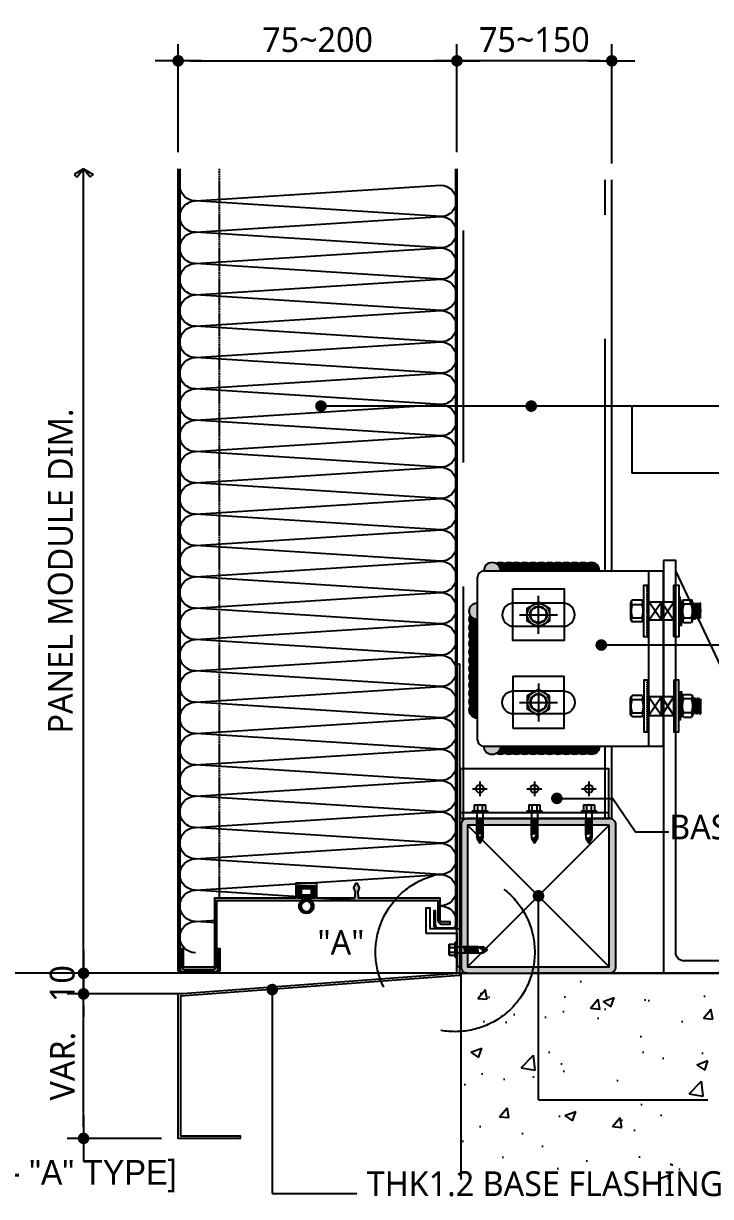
# Model space of a CAD drawing. Header units: millimetres. Extents: x -1365 to 31821, y 84 to 2865.
# Drawn here: x 5346 to 5678, y 845 to 1414 of the extents above; entities that cross this region are included whole.
import ezdxf

# ---------------------------------------------------------------- set-up
doc = ezdxf.new("R2010")
doc.units = ezdxf.units.MM
doc.header["$LTSCALE"] = 10
doc.linetypes.add('2017.06.22  K-TOP METAL PANEL SHAPE(수정)$0$HID', pattern=[0.345, 0.225, -0.12])
doc.linetypes.add('H1', pattern=[0.28125, 0.1875, -0.09375])
doc.layers.get('DEFPOINTS').update_dxf_attribs({"color": 137})
for name, color, linetype in [('1차화스너', 52, 'Continuous'), ('2차화스너', 133, 'Continuous'), ('DIM', 7, 'Continuous'), ('FLASHING', 5, 'Continuous'), ('steel', 3, 'Continuous'), ('SYM-LEAD', 6, 'Continuous'), ('TEXT', 3, 'Continuous'), ('볼트', 1, 'Continuous'), ('브라켓', 40, 'Continuous'), ('스피드블록메탈 100', 2, 'Continuous'), ('스피드블록메탈 135', 2, 'Continuous')]:
    doc.layers.add(name, color=color, linetype=linetype)
doc.styles.add('맑은고딕', font='malgun.ttf')
doc.styles.add('스타일1', font='malgun.ttf')
doc.dimstyles.new('GAUN-8', dxfattribs={"dimscale": 8, "dimtxt": 1.5, "dimasz": 0.7, "dimexe": 1, "dimexo": 1, "dimgap": 0.5, "dimtad": 1, "dimdec": 0, "dimzin": 1, "dimdsep": 46, "dimlunit": 6, "dimtxsty": '맑은고딕', "dimblk": 'CJDOT', "dimcen": 0.09, "dimdle": 1, "dimclrd": 256, "dimclre": 256, "dimclrt": 3, "dimadec": 0, "dimazin": 0, "dimtfac": 1, "dimtdec": 0, "dimtix": 1, "dimtmove": 2, "dimatfit": 3, "dimfxl": 1, "dimtolj": 1, "dimtzin": 1, "dimarcsym": 0})

# ---------------------------------------------------------------- blocks, each defined once
blk = doc.blocks.new('A$C30AC2A5A')
h = blk.add_hatch(color=252)
h.dxf.hatch_style = 1
edge = h.paths.add_edge_path()
edge.add_line((-133.7, 44.83), (-134.2, 44.83))
edge.add_line((-134.2, 44.83), (-134.2, -206.52))
edge.add_arc((-132.2, -206.52), 2, 180, 270)
edge.add_line((-132.2, -208.52), (-125.2, -208.52))
edge.add_arc((-125.2, -206.52), 2, 270, 360)
edge.add_line((-123.2, -206.52), (-123.2, -199.52))
edge.add_line((-123.2, -199.52), (-123.7, -199.52))
edge.add_line((-123.7, -199.52), (-123.7, -206.52))
edge.add_arc((-125.2, -206.52), 1.5, -90, 0, ccw=False)
edge.add_line((-125.2, -208.02), (-132.2, -208.02))
edge.add_arc((-132.2, -206.52), 1.5, 180, 270, ccw=False)
edge.add_line((-133.7, -206.52), (-133.7, 44.83))
h = blk.add_hatch(color=254)
h.dxf.hatch_style = 1
edge = h.paths.add_edge_path()
edge.add_line((0.8, 44.83), (0, 44.83))
edge.add_line((0, 44.83), (0, -227.71))
edge.add_arc((-1.5, -227.71), 1.5, -90, 0, ccw=False)
edge.add_line((-1.5, -229.21), (-17.1, -229.21))
edge.add_arc((-17.1, -227.71), 1.5, 180, 270, ccw=False)
edge.add_line((-18.6, -227.71), (-18.6, -218.01))
edge.add_line((-18.6, -218.01), (-19.4, -218.01))
edge.add_line((-19.4, -218.01), (-19.4, -228.01))
edge.add_arc((-17.4, -228.01), 2, 180, 270)
edge.add_line((-17.4, -230.01), (-1.2, -230.01))
edge.add_arc((-1.2, -228.01), 2, 270, 360)
edge.add_line((0.8, -228.01), (0.8, 44.83))
h = blk.add_hatch(color=254)
h.dxf.hatch_style = 1
edge = h.paths.add_edge_path()
edge.add_line((-86.35, -190.56), (-87.1, -188.56))
edge.add_line((-87.1, -188.56), (-86.1, -186.56))
edge.add_line((-86.1, -186.56), (-85.1, -186.56))
edge.add_line((-85.1, -186.56), (-84.1, -188.56))
edge.add_line((-84.1, -188.56), (-84.85, -190.56))
edge.add_line((-84.85, -190.56), (-84.59, -193.56))
edge.add_line((-84.59, -193.56), (-66.44, -193.56))
edge.add_line((-66.44, -193.56), (-66.44, -186.41))
edge.add_line((-66.44, -186.41), (-56.14, -186.41))
edge.add_line((-56.14, -186.41), (-56.14, -193.56))
edge.add_line((-56.14, -193.56), (-16.75, -193.56))
edge.add_line((-16.75, -193.56), (-16.75, -227.06))
edge.add_line((-16.75, -227.06), (-1.75, -227.06))
edge.add_line((-1.75, -227.06), (-1.75, -218.21))
edge.add_line((-1.75, -218.21), (-0.6, -218.21))
edge.add_line((-0.6, -218.21), (-0.6, -226.21))
edge.add_arc((-2.6, -226.21), 2, -90, 0, ccw=False)
edge.add_line((-2.6, -228.21), (-15.9, -228.21))
edge.add_arc((-15.9, -226.21), 2, 180, 270, ccw=False)
edge.add_line((-17.9, -226.21), (-17.9, -194.71))
edge.add_line((-17.9, -194.71), (-59.29, -194.71))
edge.add_line((-59.29, -194.71), (-59.29, -193.56))
edge.add_line((-59.29, -193.56), (-57.29, -193.56))
edge.add_line((-57.29, -193.56), (-57.29, -187.56))
edge.add_line((-57.29, -187.56), (-65.29, -187.56))
edge.add_line((-65.29, -187.56), (-65.29, -193.56))
edge.add_line((-65.29, -193.56), (-63.29, -193.56))
edge.add_line((-63.29, -193.56), (-63.29, -194.71))
edge.add_line((-63.29, -194.71), (-125, -194.71))
edge.add_line((-125, -194.71), (-125, -204.21))
edge.add_arc((-127, -204.21), 2, -90, 0, ccw=False)
edge.add_line((-127, -206.21), (-130.91, -206.21))
edge.add_line((-130.91, -206.21), (-130.91, -205.06))
edge.add_line((-130.91, -205.06), (-126.15, -205.06))
edge.add_line((-126.15, -205.06), (-126.15, -193.56))
edge.add_line((-126.15, -193.56), (-86.59, -193.56))
edge.add_line((-86.59, -193.56), (-86.35, -190.56))
at = {"layer": '스피드블록메탈 135'}
h = blk.add_hatch(dxfattribs=at)
h.set_pattern_fill('ANSI31', color=253, scale=0.1)
h.set_pattern_definition([(45, (-1283687.27715, 361817.4267), (-0.22450640303, 0.22450640303), [])])
h.paths.add_polyline_path([(-57.79, -188.06), (-57.79, -193.06), (-60.29, -193.06), (-60.29, -194.21, -0.079792), (-59.29, -194.69), (-59.29, -194.71), (-59.26, -194.71, -3.125577), (-63.33, -194.71), (-63.29, -194.71), (-63.29, -194.69, -0.079792), (-62.29, -194.21), (-62.29, -193.06), (-64.79, -193.06), (-64.79, -188.06)])
h.paths.add_polyline_path([(-61.29, -200.06, 1), (-61.29, -195.06, 1)], flags=16)
h.paths.add_polyline_path([(-58.79, -192.06), (-58.79, -189.06), (-63.79, -189.06), (-63.79, -192.06)], flags=16)
at = {"color": 251, "ltscale": 0.01}
for points in [[(-7.59, 129.04, 1), (-7.59, 144.22), (-126.33, 151.81, 1), (-126.33, 136.63), (-7.59, 144.22)], [(-7.59, 129.04, 1), (-7.59, 144.22), (-126.33, 151.81, 1), (-126.33, 136.63), (-7.59, 144.22)], [(-7.59, 129.04, 1), (-7.59, 144.22), (-126.33, 151.81, 1), (-126.33, 136.63), (-7.59, 144.22)], [(-7.59, 144.22, 0.386991), (-0.03, 151.1, 0.386991)], [(-7.59, 113.86, 1), (-7.59, 129.04), (-126.33, 136.63, 1), (-126.33, 121.45), (-7.59, 129.04)], [(-7.59, 98.67, 1), (-7.59, 113.86), (-126.33, 121.45, 1), (-126.33, 106.27), (-7.59, 113.86)], [(-7.59, 83.49, 1), (-7.59, 98.67), (-126.33, 106.27, 1), (-126.33, 91.08), (-7.59, 98.67)], [(-7.59, 83.49, 1), (-7.59, 98.67), (-126.33, 106.27, 1), (-126.33, 91.08), (-7.59, 98.67)], [(-7.59, 83.49, 1), (-7.59, 98.67), (-126.33, 106.27, 1), (-126.33, 91.08), (-7.59, 98.67)], [(-7.59, 68.31, 1), (-7.59, 83.49), (-126.33, 91.08, 1), (-126.33, 75.9), (-7.59, 83.49)], [(-7.59, 53.13, 1), (-7.59, 68.31), (-126.33, 75.9, 1), (-126.33, 60.72), (-7.59, 68.31)], [(-7.59, 53.13, 1), (-7.59, 68.31), (-126.33, 75.9, 1), (-126.33, 60.72), (-7.59, 68.31)], [(-7.59, 37.95, 1), (-7.59, 53.13), (-126.33, 60.72, 1), (-126.33, 45.54), (-7.59, 53.13)], [(-7.59, 37.95, 1), (-7.59, 53.13), (-126.33, 60.72, 1), (-126.33, 45.54), (-7.59, 53.13)], [(-7.59, 22.77, 1), (-7.59, 37.95), (-126.33, 45.54, 1), (-126.33, 30.36), (-7.59, 37.95)], [(-7.59, 22.77, 1), (-7.59, 37.95), (-126.33, 45.54, 1), (-126.33, 30.36), (-7.59, 37.95)], [(-7.59, 22.77, 1), (-7.59, 37.95), (-126.33, 45.54, 1), (-126.33, 30.36), (-7.59, 37.95)], [(-7.59, 37.95, 0.386991), (-0.03, 44.83, 0.386991)], [(-7.59, 7.59, 1), (-7.59, 22.77), (-126.33, 30.36, 1), (-126.33, 15.18), (-7.59, 22.77)], [(-7.59, -7.59, 1), (-7.59, 7.59), (-126.33, 15.18, 1), (-126.33, 0), (-7.59, 7.59)], [(-7.59, -22.77, 1), (-7.59, -7.59), (-126.33, 0, 1), (-126.33, -15.18), (-7.59, -7.59)], [(-7.59, -22.77, 1), (-7.59, -7.59), (-126.33, 0, 1), (-126.33, -15.18), (-7.59, -7.59)], [(-7.59, -22.77, 1), (-7.59, -7.59), (-126.33, 0, 1), (-126.33, -15.18), (-7.59, -7.59)], [(-7.59, -37.95, 1), (-7.59, -22.77), (-126.33, -15.18, 1), (-126.33, -30.36), (-7.59, -22.77)], [(-7.59, -53.13, 1), (-7.59, -37.95), (-126.33, -30.36, 1), (-126.33, -45.54), (-7.59, -37.95)], [(-7.59, -53.13, 1), (-7.59, -37.95), (-126.33, -30.36, 1), (-126.33, -45.54), (-7.59, -37.95)], [(-7.59, -68.31, 1), (-7.59, -53.13), (-126.33, -45.54, 1), (-126.33, -60.72), (-7.59, -53.13)], [(-7.59, -68.31, 1), (-7.59, -53.13), (-126.33, -45.54, 1), (-126.33, -60.72), (-7.59, -53.13)], [(-7.59, -83.49, 1), (-7.59, -68.31), (-126.33, -60.72, 1), (-126.33, -75.9), (-7.59, -68.31)], [(-7.59, -98.67, 1), (-7.59, -83.49), (-126.33, -75.9, 1), (-126.33, -91.08), (-7.59, -83.49)], [(-7.59, -113.86, 1), (-7.59, -98.67), (-126.33, -91.08, 1), (-126.33, -106.27), (-7.59, -98.67)], [(-7.59, -113.86, 1), (-7.59, -98.67), (-126.33, -91.08, 1), (-126.33, -106.27), (-7.59, -98.67)], [(-7.59, -129.04, 1), (-7.59, -113.86), (-126.33, -106.27, 1), (-126.33, -121.45), (-7.59, -113.86)], [(-7.59, -144.22, 1), (-7.59, -129.04), (-126.33, -121.45, 1), (-126.33, -136.63), (-7.59, -129.04)], [(-7.59, -144.22, 1), (-7.59, -129.04), (-126.33, -121.45, 1), (-126.33, -136.63), (-7.59, -129.04)], [(-7.59, -159.4, 1), (-7.59, -144.22), (-126.33, -136.63, 1), (-126.33, -151.81), (-7.59, -144.22)], [(-7.59, -159.4, 1), (-7.59, -144.22), (-126.33, -136.63, 1), (-126.33, -151.81), (-7.59, -144.22)], [(-7.59, -174.58, 1), (-7.59, -159.4), (-126.33, -151.81, 1), (-126.33, -166.99), (-7.59, -159.4)], [(-7.59, -189.76, 1), (-7.59, -174.58), (-126.33, -166.99, 1), (-126.33, -182.17), (-7.59, -174.58)], [(-7.59, -204.94, 1), (-7.59, -189.76), (-126.33, -182.17, 1), (-126.33, -197.35), (-125, -197.26)], [(-125, -197.43), (-126.33, -197.35, 0.554919), (-133.14, -208.28)], [(-125, -197.43), (-126.33, -197.35, 0.554919), (-133.14, -208.28)], [(-125, -197.43), (-126.33, -197.35, 0.554919), (-133.14, -208.28)], [(-7.59, -220.12, 1), (-7.59, -204.94), (-17.9, -204.28)], [(-7.59, -220.12, 1), (-7.59, -204.94), (-17.9, -204.28)], [(-7.59, -220.12, 1), (-7.59, -204.94), (-17.9, -204.28)]]:
    blk.add_lwpolyline(points, format="xyb", dxfattribs=at)
for points in [[(-85.07, -194.71), (-7.59, -189.76)], [(-17.9, -205.6), (-7.59, -204.94)], [(-17.9, -205.6), (-7.59, -204.94)], [(-17.9, -205.6), (-7.59, -204.94)]]:
    blk.add_lwpolyline(points, dxfattribs=at)
at = {"layer": '스피드블록메탈 100', "color": 4}
for points in [[(-134.2, 159.83), (-134.2, -206.52, 0.414214), (-132.2, -208.52), (-125.2, -208.52, 0.414214), (-123.2, -206.52), (-123.2, -199.52), (-123.7, -199.52), (-123.7, -206.52, -0.414214), (-125.2, -208.02), (-132.2, -208.02, -0.414214), (-133.7, -206.52), (-133.7, 159.83)], [(0, 159.83), (0, -227.71, -0.414214), (-1.5, -229.21), (-17.1, -229.21, -0.414214), (-18.6, -227.71), (-18.6, -218.01), (-19.4, -218.01), (-19.4, -228.01, 0.414214), (-17.4, -230.01), (-1.2, -230.01, 0.414214), (0.8, -228.01), (0.8, 159.83)]]:
    blk.add_lwpolyline(points, format="xyb", dxfattribs=at)
at = {"layer": '스피드블록메탈 135', "color": 252, "linetype": 'H1', "ltscale": 0.2}
blk.add_line((-19.2, -193.21), (-19.2, 159.83), dxfattribs=at)
at = {"layer": '스피드블록메탈 135', "color": 5}
for p, q in [((-62.29, -193.06), (-62.29, -194.21)), ((-60.29, -193.06), (-60.29, -194.21))]:
    blk.add_line(p, q, dxfattribs=at)
at = {"layer": '스피드블록메탈 135', "color": 1}
blk.add_line((-1.7, -240.01), (13.07, -240.01), dxfattribs=at)
at = {"layer": '스피드블록메탈 135', "color": 181}
blk.add_lwpolyline([(-86.35, -190.56), (-87.1, -188.56), (-86.1, -186.56), (-85.1, -186.56), (-84.1, -188.56), (-84.85, -190.56), (-84.59, -193.56), (-66.44, -193.56), (-66.44, -186.41), (-56.14, -186.41), (-56.14, -193.56), (-16.75, -193.56), (-16.75, -227.06), (-1.75, -227.06), (-1.75, -218.21), (-0.6, -218.21), (-0.6, -226.21, -0.414214), (-2.6, -228.21), (-15.9, -228.21, -0.414214), (-17.9, -226.21), (-17.9, -194.71), (-59.29, -194.71), (-59.29, -193.56), (-57.29, -193.56), (-57.29, -187.56), (-65.29, -187.56), (-65.29, -193.56), (-63.29, -193.56), (-63.29, -194.71), (-125, -194.71), (-125, -204.21, -0.414214), (-127, -206.21), (-130.91, -206.21), (-130.91, -205.06), (-126.15, -205.06), (-126.15, -193.56), (-86.59, -193.56)], format="xyb", close=True, dxfattribs=at)
at = {"layer": '스피드블록메탈 135', "color": 5}
blk.add_lwpolyline([(-62.29, -193.06), (-64.79, -193.06), (-64.79, -188.06), (-57.79, -188.06), (-57.79, -193.06), (-60.29, -193.06)], dxfattribs=at)
blk.add_lwpolyline([(-63.79, -189.06), (-58.79, -189.06), (-58.79, -192.06), (-63.79, -192.06)], close=True, dxfattribs=at)
blk.add_circle((-61.29, -197.56), 2.5, dxfattribs=at)
blk.add_arc((-61.29, -197.56), 3.5, 106.6015, 73.3985, dxfattribs=at)
blk = doc.blocks.new('A$C05377F49')
h = blk.add_hatch(color=22)
h.dxf.hatch_style = 1
h.paths.add_polyline_path([(34.3, 34.3), (-34.3, 34.3), (-34.3, -34.3), (34.3, -34.3)], flags=16)
edge = h.paths.add_edge_path()
edge.add_line((34.3, 37.5), (-34.3, 37.5))
edge.add_arc((-34.3, 34.3), 3.2, 90, 180)
edge.add_line((-37.5, 34.3), (-37.5, -34.3))
edge.add_arc((-34.3, -34.3), 3.2, 180, 270)
edge.add_line((-34.3, -37.5), (34.3, -37.5))
edge.add_arc((34.3, -34.3), 3.2, 270, 360)
edge.add_line((37.5, -34.3), (37.5, 34.3))
edge.add_arc((34.3, 34.3), 3.2, 360, 450)
at = {"color": 1}
for p, q in [((34.3, 34.3), (-34.3, -34.3)), ((-34.3, 34.3), (34.3, -34.3))]:
    blk.add_line(p, q, dxfattribs=at)
at = {"color": 22}
blk.add_lwpolyline([(34.3, 37.5), (-34.3, 37.5, 0.414214), (-37.5, 34.3), (-37.5, -34.3, 0.414214), (-34.3, -37.5), (34.3, -37.5, 0.414214), (37.5, -34.3), (37.5, 34.3, 0.414214)], format="xyb", close=True, dxfattribs=at)
blk.add_lwpolyline([(34.3, 34.3), (-34.3, 34.3), (-34.3, -34.3), (34.3, -34.3)], close=True, dxfattribs=at)
blk = doc.blocks.new('CJDOT')
blk.add_line((-2, 0), (2, 0))
at = {"const_width": 0.5}
blk.add_lwpolyline([(-0.25, 0, 1), (0.25, 0, 1)], format="xyb", close=True, dxfattribs=at)
blk = doc.blocks.new('*D172')
at = {"layer": 'DEFPOINTS', "color": 0, "transparency": 16777216}
for p in [(5555.44, 1395.7), (5420.44, 1343.39), (5555.44, 1343.39)]:
    blk.add_point(p, dxfattribs=at)
at = {"layer": 'DIM', "lineweight": -2, "transparency": 16777216}
for p, q in [((5420.44, 1351.39), (5420.44, 1403.7)), ((5555.44, 1351.39), (5555.44, 1403.7)), ((5426.04, 1395.7), (5549.84, 1395.7))]:
    blk.add_line(p, q, dxfattribs=at)
at = {"layer": 'DIM', "lineweight": -2, "transparency": 16777216, "xscale": 5.6, "yscale": 5.6, "zscale": 5.6, "rotation": 180}
blk.add_blockref('CJDOT', (5420.44, 1395.7), dxfattribs=at)
at = {"layer": 'DIM', "lineweight": -2, "transparency": 16777216, "xscale": 5.6, "yscale": 5.6, "zscale": 5.6}
blk.add_blockref('CJDOT', (5555.44, 1395.7), dxfattribs=at)
at = {"layer": 'DIM', "color": 3, "transparency": 16777216, "insert": (5487.94, 1405.9), "char_height": 12, "attachment_point": 5, "style": '맑은고딕'}
blk.add_mtext('\\A1;75~200', dxfattribs=at)
blk = doc.blocks.new('*D173')
at = {"layer": 'DEFPOINTS', "color": 0, "transparency": 16777216}
for p in [(5555.44, 1395.7), (5555.44, 1343.39), (5630.44, 1338.01)]:
    blk.add_point(p, dxfattribs=at)
at = {"layer": 'DIM', "lineweight": -2, "transparency": 16777216}
for p, q in [((5555.44, 1351.39), (5555.44, 1403.7)), ((5630.44, 1346.01), (5630.44, 1403.7)), ((5624.84, 1395.7), (5561.04, 1395.7))]:
    blk.add_line(p, q, dxfattribs=at)
at = {"layer": 'DIM', "lineweight": -2, "transparency": 16777216, "xscale": 5.6, "yscale": 5.6, "zscale": 5.6, "rotation": 180}
blk.add_blockref('CJDOT', (5555.44, 1395.7), dxfattribs=at)
at = {"layer": 'DIM', "lineweight": -2, "transparency": 16777216, "xscale": 5.6, "yscale": 5.6, "zscale": 5.6}
blk.add_blockref('CJDOT', (5630.44, 1395.7), dxfattribs=at)
at = {"layer": 'DIM', "color": 3, "transparency": 16777216, "insert": (5592.94, 1405.93), "char_height": 12, "attachment_point": 5, "style": '맑은고딕'}
blk.add_mtext('\\A1;75~150', dxfattribs=at)
blk = doc.blocks.new('*D174')
at = {"layer": 'DEFPOINTS', "color": 0, "transparency": 16777216}
for p in [(5374.62, 943.55), (5420.44, 943.55), (5420.44, 873.55)]:
    blk.add_point(p, dxfattribs=at)
at = {"layer": 'DIM', "lineweight": -2, "transparency": 16777216}
for p, q in [((5412.44, 943.55), (5366.62, 943.55)), ((5374.62, 879.15), (5374.62, 937.95)), ((5412.44, 873.55), (5366.62, 873.55))]:
    blk.add_line(p, q, dxfattribs=at)
at = {"layer": 'DIM', "lineweight": -2, "transparency": 16777216, "xscale": 5.6, "yscale": 5.6, "zscale": 5.6}
for p, rotation in [((5374.62, 943.55), 90), ((5374.62, 873.55), 270)]:
    blk.add_blockref('CJDOT', p, dxfattribs=dict(at, rotation=rotation))
at = {"layer": 'DIM', "color": 3, "transparency": 16777216, "insert": (5364.52, 908.55), "char_height": 12, "attachment_point": 5, "rotation": 90, "style": '맑은고딕'}
blk.add_mtext('\\A1;VAR.', dxfattribs=at)
blk = doc.blocks.new('*D175')
at = {"layer": 'DEFPOINTS', "color": 0, "transparency": 16777216}
for p in [(5422.44, 953.55), (5374.62, 943.55), (5420.44, 943.55)]:
    blk.add_point(p, dxfattribs=at)
at = {"layer": 'DIM', "lineweight": -2, "transparency": 16777216}
for p, q in [((5374.62, 959.15), (5374.62, 964.75)), ((5414.44, 953.55), (5366.62, 953.55)), ((5374.62, 953.55), (5374.62, 943.55)), ((5412.44, 943.55), (5366.62, 943.55)), ((5374.62, 937.95), (5374.62, 932.35))]:
    blk.add_line(p, q, dxfattribs=at)
at = {"layer": 'DIM', "lineweight": -2, "transparency": 16777216, "xscale": 5.6, "yscale": 5.6, "zscale": 5.6}
for p, rotation in [((5374.62, 953.55), 270), ((5374.62, 943.55), 90)]:
    blk.add_blockref('CJDOT', p, dxfattribs=dict(at, rotation=rotation))
at = {"layer": 'DIM', "color": 3, "transparency": 16777216, "insert": (5364.38, 948.55), "char_height": 12, "attachment_point": 5, "rotation": 90, "style": '맑은고딕'}
blk.add_mtext('\\A1;10', dxfattribs=at)
blk = doc.blocks.new('_DOT')
at = {"color": 0, "linetype": 'ByBlock'}
blk.add_line((-0.5, 0), (-1, 0), dxfattribs=at)
at = {"color": 0, "linetype": 'ByBlock', "const_width": 0.5}
blk.add_lwpolyline([(-0.25, 0, 1), (0.25, 0, 1)], format="xyb", close=True, dxfattribs=at)
blk = doc.blocks.new('A$C4E25569A')
h = blk.add_hatch(color=32)
h.dxf.hatch_style = 1
h.paths.add_polyline_path([(-0.42, 29.67, 0.57735), (-3.91, 23.63, -0.267949), (-0.42, 25.64)])
h = blk.add_hatch(color=32)
h.dxf.hatch_style = 1
h.paths.add_polyline_path([(-0.42, 25.64, 0.57735), (-3.91, 19.6, -0.267949), (-0.42, 21.62)])
h = blk.add_hatch(color=32)
h.dxf.hatch_style = 1
h.paths.add_polyline_path([(-0.42, 21.62, 0.57735), (-3.91, 15.58, -0.267949), (-0.42, 17.59)])
h = blk.add_hatch(color=32)
h.dxf.hatch_style = 1
h.paths.add_polyline_path([(-0.42, 17.59, 0.57735), (-3.91, 11.55, -0.267949), (-0.42, 13.56)])
h = blk.add_hatch(color=32)
h.dxf.hatch_style = 1
h.paths.add_polyline_path([(-0.42, 13.56, 0.57735), (-3.91, 7.52, -0.267949), (-0.42, 9.54)])
h = blk.add_hatch(color=32)
h.dxf.hatch_style = 1
h.paths.add_polyline_path([(-0.42, 9.54, 0.57735), (-3.91, 3.5, -0.267949), (-0.42, 5.51)])
h = blk.add_hatch(color=32)
h.dxf.hatch_style = 1
h.paths.add_polyline_path([(-0.42, 5.51, 0.57735), (-3.91, -0.53, -0.267949), (-0.42, 1.48)])
h = blk.add_hatch(color=32)
h.dxf.hatch_style = 1
h.paths.add_polyline_path([(-0.42, 1.48, 0.57735), (-3.91, -4.56, -0.267949), (-0.42, -2.54)])
h = blk.add_hatch(color=32)
h.dxf.hatch_style = 1
h.paths.add_polyline_path([(-0.42, -2.54, 0.57735), (-3.91, -8.58, -0.267949), (-0.42, -6.57)])
h = blk.add_hatch(color=32)
h.dxf.hatch_style = 1
h.paths.add_polyline_path([(-0.42, -6.57, 0.57735), (-3.91, -12.61, -0.267949), (-0.42, -10.6)])
h = blk.add_hatch(color=32)
h.dxf.hatch_style = 1
h.paths.add_polyline_path([(-0.42, -10.55, 0.57735), (-3.91, -16.59, -0.267949), (-0.42, -14.58)])
h = blk.add_hatch(color=32)
h.dxf.hatch_style = 1
h.paths.add_polyline_path([(-0.42, -14.62, 0.57735), (-3.91, -20.66, -0.267949), (-0.42, -18.65)])
h = blk.add_hatch(color=32)
h.dxf.hatch_style = 1
h.paths.add_polyline_path([(-0.42, -18.28, 1), (-0.42, -26.33)])
at = {"color": 250}
for centre, end in [((-0.42, 25.64), 210), ((-0.42, 21.62), 210), ((-0.42, 17.59), 210), ((-0.42, 13.56), 210), ((-0.42, 9.54), 210), ((-0.42, 5.51), 210), ((-0.42, 1.48), 210), ((-0.42, -2.54), 210), ((-0.42, -6.57), 210), ((-0.42, -10.6), 210), ((-0.42, -14.25), 210), ((-0.42, -18.28), 210), ((-0.42, -22.3), 270)]:
    blk.add_arc(centre, 4.03, 90, end, dxfattribs=at)
blk = doc.blocks.new('POT')
at = {"layer": 'TEXT', "color": 1, "const_width": 0.75}
blk.add_lwpolyline([(-0.375, 0, 1), (0.375, 0, 1)], format="xyb", close=True, dxfattribs=at)
blk = doc.blocks.new('w5ru')
at = {"layer": '볼트'}
for p, q in [((46847.2, -99720.2), (46847.2, -99726.2)), ((46847.2, -99720.2), (46858.4, -99720.2)), ((46850.4, -99720.7), (46850.4, -99726.2)), ((46855.2, -99720.7), (46855.2, -99726.2)), ((46858.4, -99720.2), (46858.4, -99726.2)), ((46845.2, -99726.2), (46860.4, -99726.2)), ((46845.2, -99726.2), (46845.2, -99726.8)), ((46845.2, -99726.8), (46860.4, -99726.8)), ((46846.4, -99726.8), (46846.4, -99728)), ((46846.4, -99728), (46859.2, -99728)), ((46859.2, -99726.8), (46859.2, -99728)), ((46860.4, -99726.2), (46860.4, -99726.8)), ((46849.8, -99754), (46852.8, -99759)), ((46852.4, -99754.5), (46855.7, -99749.4)), ((46852.4, -99754.5), (46852.8, -99759)), ((46855.8, -99749), (46852.8, -99759)), ((46852.8, -99759), (46855.8, -99754.3))]:
    blk.add_line(p, q, dxfattribs=at)
at = {"layer": '볼트', "color": 253}
for p, q in [((46848.8, -99736.4), (46856.8, -99735.4)), ((46848.8, -99737.9), (46856.8, -99736.9)), ((46848.8, -99739.4), (46856.8, -99738.4)), ((46848.8, -99740.9), (46856.8, -99739.9)), ((46848.8, -99742.4), (46856.8, -99741.4)), ((46848.8, -99743.9), (46856.8, -99742.9)), ((46848.8, -99745.4), (46856.8, -99744.4)), ((46848.8, -99746.9), (46856.8, -99745.9)), ((46848.8, -99748.4), (46856.8, -99747.4)), ((46848.8, -99749.9), (46856.8, -99748.9))]:
    blk.add_line(p, q, dxfattribs=at)
at = {"layer": '볼트', "linetype": 'Continuous'}
for p, q in [((46849.8, -99728), (46849.8, -99754)), ((46855.8, -99728), (46855.8, -99754.3))]:
    blk.add_line(p, q, dxfattribs=at)
at = {"layer": '볼트'}
for centre, radius, start, end in [((46847.3, -99730.2), 9.93, 71.4896, 90.2697), ((46852.8, -99726.1), 5.86, 65.8363, 114.1637), ((46858.4, -99730.2), 9.93, 89.7303, 108.5104), ((46850.8, -99755.9), 2.12, 40.9509, 118.0919)]:
    blk.add_arc(centre, radius, start, end, dxfattribs=at)
blk = doc.blocks.new('serhuj')
at = {"layer": '볼트', "color": 1}
for p, q in [((48951.9, -99330.3, 0), (48951.9, -99345.3, 0)), ((49006.9, -99330.3, 0), (49006.9, -99345.3, 0)), ((49061.9, -99330.3, 0), (49061.9, -99345.3, 0)), ((48944.4, -99337.8, 0), (48959.4, -99337.8, 0)), ((48999.4, -99337.8, 0), (49014.4, -99337.8, 0)), ((49054.4, -99337.8, 0), (49069.4, -99337.8, 0))]:
    blk.add_line(p, q, dxfattribs=at)
at = {"layer": '볼트', "color": 9}
for centre in [(48951.9, -99337.8, 0), (49006.9, -99337.8, 0), (49061.9, -99337.8, 0)]:
    blk.add_circle(centre, 4, dxfattribs=at)
at = {"layer": '브라켓', "color": 150}
blk.add_line((48931.9, -99361.8, 0), (49081.9, -99361.8, 0), dxfattribs=at)
at = {"layer": '브라켓', "color": 150, "elevation": 0}
blk.add_lwpolyline([(48931.9, -99317.8), (48931.9, -99367.8), (49081.9, -99367.8), (49081.9, -99317.8)], close=True, dxfattribs=at)
at = {"layer": '볼트'}
for p in [(2099.1, 366.2, 0), (2154.1, 366.2, 0), (2209.1, 366.2, 0)]:
    blk.add_blockref('w5ru', p, dxfattribs=at)
blk = doc.blocks.new('A$C32FA0164')
at = {"layer": '1차화스너', "color": 253}
for p, q in [((-6, -9, 0), (0, 0)), ((-6, 0), (0, -9)), ((4.78, 0.92, 0), (8.53, 0.92, 0)), ((3.88, -8.01, 0), (3.88, -1.17, 0)), ((8.48, -1.17, 0), (4.83, -1.17, 0)), ((9.39, -8.01, 0), (9.39, -1.17, 0)), ((9.43, -0.6, 0), (10.17, -8.58, 0)), ((9.48, -0.6, 0), (10.22, -8.58, 0)), ((9.48, -0.6, 0), (10.22, -1.75, 0)), ((10.22, -1.75, 0), (10.81, -7.43, 0)), ((10.42, -1.75, 0), (10.22, -1.75, 0)), ((10.42, -1.75, 0), (11.03, -0.6, 0)), ((10.42, -1.75, 0), (10.99, -7.43, 0)), ((11.08, -0.6, 0), (11.03, -0.6, 0)), ((11.03, -0.6, 0), (11.77, -8.58, 0)), ((11.08, -0.6, 0), (11.82, -8.58, 0)), ((11.08, -0.6, 0), (11.82, -1.75, 0)), ((12.02, -1.75, 0), (11.82, -1.75, 0)), ((11.82, -1.75, 0), (12.41, -7.43, 0)), ((12.02, -1.75, 0), (12.63, -0.6, 0)), ((12.02, -1.75, 0), (12.59, -7.43, 0)), ((12.63, -0.6, 0), (12.76, -0.6, 0)), ((12.63, -0.6, 0), (13.03, -4.91, 0)), ((12.68, -0.6, 0), (13.03, -4.37, 0)), ((12.76, -0.6, 0), (13.03, -0.76, 0)), ((13, -4.59, 0), (13.03, -4.91, 0)), ((13.03, -8.08, 0), (13.03, -0.76, 0)), ((4.79, -10.11, 0), (8.48, -10.11, 0)), ((8.48, -8.01, 0), (4.83, -8.01, 0)), ((10.17, -8.58, 0), (9.39, -7.43, 0)), ((10.22, -8.58, 0), (10.17, -8.58, 0)), ((10.22, -8.58, 0), (10.81, -7.43, 0)), ((10.99, -7.43, 0), (10.81, -7.43, 0)), ((11.77, -8.58, 0), (10.99, -7.43, 0)), ((11.82, -8.58, 0), (11.77, -8.58, 0)), ((11.82, -8.58, 0), (12.41, -7.43, 0)), ((12.41, -7.43, 0), (12.59, -7.43, 0)), ((13.03, -8.08, 0), (12.59, -7.43, 0))]:
    blk.add_line(p, q, dxfattribs=at)
at = {"layer": '1차화스너', "color": 253, "elevation": 0}
for points in [[(0, -17), (0, 8), (2.5, 8), (2.5, -17)], [(0, -9), (-6, -9), (-6, 0), (0, 0)], [(3.1, 2.3), (2.49, 2.24), (3.1, -11.48), (3.71, -11.42)], [(3.11, 2.3), (2.5, 2.24), (3.11, -4.59), (3.72, -4.53)], [(3.11, -4.59), (2.5, -4.64), (3.1, -11.48), (3.71, -11.42)]]:
    blk.add_lwpolyline(points, close=True, dxfattribs=at)
at = {"layer": '1차화스너', "color": 253}
for centre, radius, start, end in [((7.08, -1.26, 0), 3.2, 137.0704, 178.4308), ((5.81, -0.1, 0), 1.45, 135.3774, 227.5604), ((7.5, -0.1, 0), 1.45, 312.4396, 44.6226), ((6.19, -1.26, 0), 3.2, 1.5692, 42.9296), ((14.51, -4.59, 0), 10.27, 160.5389, 199.4611), ((-1.2, -4.59, 0), 10.27, 340.5389, 19.4611), ((7.08, -7.92, 0), 3.2, 181.5692, 222.9296), ((5.81, -9.08, 0), 1.45, 132.4396, 225.0099), ((7.5, -9.08, 0), 1.45, 314.9901, 47.5604), ((6.19, -7.92, 0), 3.2, 317.0704, 358.4308)]:
    blk.add_arc(centre, radius, start, end, dxfattribs=at)
at = {"layer": '2차화스너', "color": 253}
for p, q in [((-20.11, 0.7, 0), (-20.15, 0.7, 0)), ((-15.35, 0.7, 0), (-20.11, 0.7, 0)), ((-12, -9, 0), (-6, 0, 0)), ((-6, -9), (-12, 0, 0)), ((-20.97, -1.28, 0), (-20.97, -7.72, 0)), ((-20.11, -1.28, 0), (-15.4, -1.28, 0)), ((-14.5, -7.72, 0), (-14.5, -1.28, 0)), ((-15.35, -9.69, 0), (-20.16, -9.69, 0)), ((-20.11, -7.72, 0), (-15.4, -7.72, 0))]:
    blk.add_line(p, q, dxfattribs=at)
at = {"layer": '2차화스너', "color": 253, "elevation": 0}
blk.add_lwpolyline([(-12, -14.44), (-12, -14.44), (-13, -14.94), (-12, -15.44), (-13, -15.94), (-12, -16.44), (-13, -16.94), (-12.88, -17), (-14.5, -17), (-14.5, 8), (-12.88, 8), (-12, 7.56), (-13, 7.06), (-12, 6.56), (-13, 6.06), (-12, 5.56), (-13, 5.06), (-12, 4.56), (-13, 4.06), (-12, 3.56), (-13, 3.06), (-12, 2.56), (-13, 2.06), (-12, 1.56), (-13, 1.06), (-12, 0.56), (-13, 0.06), (-12, -0.44), (-13, -0.94), (-12, -1.44), (-13, -1.94), (-12, -2.44), (-13, -2.94), (-12, -3.44), (-13, -3.94), (-12, -4.44), (-13, -4.94), (-12, -5.44), (-13, -5.94), (-12, -6.44), (-13, -6.94), (-12, -7.44), (-13, -7.94), (-12, -8.44), (-13, -8.94), (-12, -9.44), (-13, -9.94), (-12, -10.44), (-13, -10.94), (-12, -11.44), (-13, -11.94), (-12, -12.44), (-13, -12.94), (-12, -13.44), (-13, -13.94), (-12, -14.44), (-12, -14.44)], dxfattribs=at)
blk.add_lwpolyline([(-6, -9), (-6, -9), (-12, -9), (-12, 0), (-6, 0), (-6, 0)], close=True, dxfattribs=at)
at = {"layer": '2차화스너', "color": 253}
for centre, radius, start, end in [((-17.95, -1.36, 0), 3.01, 137.0704, 178.4308), ((-19.19, -0.27, 0), 1.37, 134.9901, 227.5604), ((-16.32, -0.27, 0), 1.37, 312.4396, 45.0099), ((-17.51, -1.36, 0), 3.01, 1.5692, 42.9296), ((-11, -4.5, 0), 9.67, 160.5389, 199.4611), ((-24.51, -4.5, 0), 9.67, 340.5389, 19.4611), ((-17.95, -7.64, 0), 3.01, 181.5692, 222.9296), ((-19.19, -8.73, 0), 1.37, 132.4396, 224.6226), ((-16.32, -8.73, 0), 1.37, 315.3774, 47.5604), ((-17.51, -7.64, 0), 3.01, 317.0704, 358.4308)]:
    blk.add_arc(centre, radius, start, end, dxfattribs=at)
blk = doc.blocks.new('A$C6059606B')
at = {"layer": '2차화스너', "color": 1}
for p, q in [((-12.5, 3.27), (-12.5, 21.73)), ((-21.73, 12.5), (-3.27, 12.5))]:
    blk.add_line(p, q, dxfattribs=at)
at = {"layer": '2차화스너', "color": 253}
for points in [[(-25, 25), (0, 25), (0, 0), (-25, 0)], [(-7.09, 9.38), (-12.5, 6.25), (-17.91, 9.38), (-17.91, 15.62), (-12.5, 18.75), (-7.09, 15.62)]]:
    blk.add_lwpolyline(points, close=True, dxfattribs=at)
for radius in [5.41, 4.14, 3.82]:
    blk.add_circle((-12.5, 12.5), radius, dxfattribs=at)

msp = doc.modelspace()

# ---------------------------------------------------------------- hatches: boundary and pattern name
h = msp.add_hatch()
h.set_pattern_fill('AR-CONC', color=9, scale=0.3)
h.set_pattern_definition([(50, (-11221.21, -2214.19), (54.6554, -4.78173), [5.715, -62.865]), (355, (-11221.21, -2214.19), (-10.57303, 57.31705), [4.572, -50.29218]), (100.45144, (-11216.654, -2214.59), (44.08237, 52.53533), [4.857, -53.42707]), (46.1842, (-11221.21, -2198.95), (81.3237, -12.6127), [8.5725, -94.2975]), (96.63556, (-11214.43, -2200), (71.22124, 74.22784), [7.2855, -80.1407]), (351.18415, (-11221.21, -2198.95), (71.22124, 74.22784), [6.858, -75.4379]), (21, (-11213.59, -2202.76), (45.48432, -30.67956), [5.715, -62.865]), (326, (-11213.59, -2202.76), (18.5406, 55.25639), [4.572, -50.292]), (71.45144, (-11209.8, -2205.316), (64.02493, 24.57683), [4.857, -53.42698]), (37.5, (-11221.208, -2214.19), (0.92658, 25.366512), [0, -49.6824, 0, -51.054, 0, -50.4825]), (7.5, (-11221.208, -2214.19), (20.0459, 30.054172), [0, -29.1084, 0, -48.5394, 0, -19.2405]), (327.5, (-11238.2, -2214.19), (40.677179, -1.718623), [0, -19.05, 0, -59.436, 0, -78.867]), (317.5, (-11245.82, -2214.19), (44.438754, 7.62795), [0, -24.765, 0, -39.4716, 0, -56.007])])
h.paths.add_polyline_path([(5557.44, 853.55), (5837.54, 853.55), (5837.54, 953.55), (5557.44, 953.55)])

# ---------------------------------------------------------------- linework, layer by layer
at = {"color": 11}
for p, q in [((5374.62, 1343.39), (5370.02, 1340.57)), ((5371.35, 1339.29), (5374.62, 1343.39)), ((5374.62, 1343.39), (5379.22, 1340.57)), ((5377.88, 1339.29), (5374.62, 1343.39)), ((5370.02, 1340.57), (5371.35, 1339.29)), ((5379.22, 1340.57), (5377.88, 1339.29)), ((5414.04, 953.55), (5371.02, 953.55))]:
    msp.add_line(p, q, dxfattribs=at)
at = {"color": 22}
for p, q in [((5555.44, 1028.55), (5555.44, 1338.01)), ((5630.44, 1148.55), (5630.44, 1338.01)), ((5630.44, 1028.55), (5630.44, 1063.55))]:
    msp.add_line(p, q, dxfattribs=at)
at = {"color": 251, "linetype": '2017.06.22  K-TOP METAL PANEL SHAPE(수정)$0$HID', "ltscale": 50}
for p, q in [((5558.64, 1028.55), (5558.64, 1338.01)), ((5627.24, 1148.55), (5627.24, 1338.01)), ((5627.24, 1028.55), (5627.24, 1063.55))]:
    msp.add_line(p, q, dxfattribs=at)
at = {"color": 253}
for p, q in [((5568.44, 1148.55), (5655.44, 1148.55)), ((5648.44, 1063.55), (5648.44, 1148.55)), ((5655.44, 1063.55), (5655.44, 1148.55)), ((5565.44, 1066.55), (5565.44, 1145.55)), ((5568.44, 1063.55), (5655.44, 1063.55))]:
    msp.add_line(p, q, dxfattribs=at)
at = {"color": 1}
for p, q in [((5560.64, 953.55), (5278.53, 953.55)), ((5837.54, 953.55), (5591.73, 953.55))]:
    msp.add_line(p, q, dxfattribs=at)
at = {"color": 253}
for points in [[(5582.94, 1121.7), (5606.94, 1121.7, 1), (5606.94, 1132.9), (5582.94, 1132.9, 1)], [(5582.94, 1090.4), (5606.94, 1090.4, -1), (5606.94, 1079.2), (5582.94, 1079.2, -1)]]:
    msp.add_lwpolyline(points, format="xyb", close=True, dxfattribs=at)
at = {"color": 251}
msp.add_lwpolyline([(5557.44, 853.55), (5557.44, 953.55), (5837.54, 953.55)], dxfattribs=at)
at = {"color": 6, "linetype": '2017.06.22  K-TOP METAL PANEL SHAPE(수정)$0$HID', "ltscale": 30}
msp.add_circle((5554.57, 963.8), 38.54, dxfattribs=at)
at = {"color": 253}
for centre, start, end in [((5568.44, 1145.55), 90, 180), ((5568.44, 1066.55), 180, 270)]:
    msp.add_arc(centre, 3, start, end, dxfattribs=at)
at = {"layer": '1차화스너', "color": 9}
msp.add_line((5750.44, 959.55), (5661.44, 1148.55), dxfattribs=at)
at = {"layer": '1차화스너'}
msp.add_lwpolyline([(5655.44, 1153.55), (5655.44, 953.55), (5755.44, 953.55), (5755.44, 959.55), (5665.44, 959.55, -0.414214), (5661.44, 963.55), (5661.44, 1153.55)], format="xyb", close=True, dxfattribs=at)
at = {"layer": 'DIM'}
msp.add_line((5374.62, 955.95), (5374.62, 1343.39), dxfattribs=at)
at = {"layer": 'FLASHING', "color": 4}
msp.add_lwpolyline([(5556.64, 1103.55), (5556.64, 952.44), (5421.64, 942.44), (5421.64, 874.75), (5450.44, 874.75), (5450.44, 873.55), (5420.44, 873.55), (5420.44, 943.55), (5555.44, 953.55), (5555.44, 1103.55), (5556.64, 1103.55)], dxfattribs=at)
at = {"layer": 'steel', "color": 30}
msp.add_lwpolyline([(5540.44, 973.05), (5555.44, 973.05), (5555.44, 956.85), (5557.44, 956.85), (5557.44, 975.05), (5542.44, 975.05), (5542.44, 985.05), (5540.44, 985.05)], close=True, dxfattribs=at)
at = {"layer": 'SYM-LEAD'}
for p, q in [((5685.01, 1228.39), (5489.6, 1228.39)), ((5640.21, 1228.39), (5640.21, 1195.84)), ((5685.15, 1195.84), (5640.21, 1195.84)), ((5715.55, 1112.61), (5625.34, 1112.61)), ((5594.94, 892.24), (5594.94, 991.05)), ((5466, 945.65), (5466, 846.85)), ((5594.94, 892.24), (5677.03, 892.24)), ((5466, 846.85), (5506.96, 846.85))]:
    msp.add_line(p, q, dxfattribs=at)
msp.add_lwpolyline([(5603.86, 1038.31), (5630.99, 1038.31), (5641.9, 1022.07), (5658.08, 1022.07)], dxfattribs=at)

# ---------------------------------------------------------------- block references
at = {"xscale": -1}
msp.add_blockref('A$C30AC2A5A', (5421.24, 1183.56), dxfattribs=at)
at = {"color": 1, "yscale": 3.75, "zscale": 3.75, "rotation": 270}
for p, xscale in [((5591.44, 1228.39), 3.75), ((5625.34, 1112.61), -3.75), ((5603.86, 1038.31), -3.75), ((5594.94, 991.05), 3.75), ((5466, 945.65), 3.75)]:
    msp.add_blockref('POT', p, dxfattribs=dict(at, xscale=xscale))
at = {"rotation": 270}
msp.add_blockref('A$C4E25569A', (5594.82, 1148.13), dxfattribs=at)
for name, p in [('A$C6059606B', (5607.44, 1114.8)), ('A$C32FA0164', (5660.44, 1133.59, 0)), ('A$C05377F49', (5594.94, 991.05))]:
    msp.add_blockref(name, p)
at = {"xscale": -1}
for name, p, rotation in [('A$C4E25569A', (5565.86, 1106.73), 180), ('A$C6059606B', (5607.44, 1097.3), 180), ('A$C32FA0164', (5660.44, 1078.51, 0), 180), ('A$C4E25569A', (5594.82, 1063.97), 270)]:
    msp.add_blockref(name, p, dxfattribs=dict(at, rotation=rotation))
at = {"color": 11, "xscale": 2.4, "yscale": 2.4, "zscale": 2.4, "rotation": 270}
msp.add_blockref('_DOT', (5374.62, 953.55), dxfattribs=at)
at = {"layer": 'TEXT', "xscale": 3.75, "yscale": 3.75, "zscale": 3.75, "rotation": 270}
msp.add_blockref('POT', (5489.6, 1228.39), dxfattribs=at)
at = {"layer": '볼트', "xscale": 0.48, "yscale": 0.48, "zscale": 0.48, "rotation": 90}
msp.add_blockref('w5ru', (-42314.01, -21524.4), dxfattribs=at)
at = {"layer": '브라켓', "xscale": 0.48, "yscale": 0.48, "zscale": 0.48}
msp.add_blockref('serhuj', (-17930.36, 48725.09, 0), dxfattribs=at)

# ---------------------------------------------------------------- texts
at = {"layer": 'TEXT', "color": 3, "style": '스타일1'}
for s, p in [('BASE PIPE고정 BRACKET', (5658.24, 1018.43)), ('"A"', (5487.9, 962.51)), ('THK1.2 BASE FLASHING', (5511.81, 845.6))]:
    msp.add_text(s, height=12, dxfattribs=at).set_placement(p)
at = {"layer": 'TEXT', "color": 3, "insert": (5363.54, 1148.47), "char_height": 12, "attachment_point": 5, "rotation": 90, "style": '스타일1'}
msp.add_mtext('PANEL MODULE DIM.', dxfattribs=at)
at = {"layer": 'TEXT', "color": 3, "insert": (5285.57, 855.26), "char_height": 12, "attachment_point": 5, "style": '스타일1'}
msp.add_mtext('{\\fGulim|b0|i0|c129|p50;[하단부 SECTION DETAIL - "A" TYPE]}', dxfattribs=at)

# ---------------------------------------------------------------- dimensions: what is measured, and where the dimension line sits
at = {"layer": 'DIM'}
for p1, text, picture, middle in [((5420.44, 1343.39), '75~200', '*D172', (5487.94, 1405.9)), ((5630.44, 1338.01), '<>~150', '*D173', (5592.94, 1405.93))]:
    dim = msp.add_linear_dim(base=(5555.44, 1395.7), p1=p1, p2=(5555.44, 1343.39), text=text, dimstyle='GAUN-8', dxfattribs=at)
    dim.commit()
    dim.dimension.update_dxf_attribs({"geometry": picture, "text_midpoint": middle})
dim = msp.add_linear_dim(base=(5374.62, 943.55), p1=(5422.44, 953.55), p2=(5420.44, 943.55), angle=90, dimstyle='GAUN-8', dxfattribs=at)
dim.commit()
dim.dimension.update_dxf_attribs({"geometry": '*D175', "text_midpoint": (5364.38, 948.55)})
dim = msp.add_linear_dim(base=(5374.62, 943.55), p1=(5420.44, 873.55), p2=(5420.44, 943.55), angle=90, text='VAR.', dimstyle='GAUN-8', dxfattribs=at)
dim.commit()
dim.dimension.update_dxf_attribs({"geometry": '*D174', "text_midpoint": (5364.52, 908.55)})

doc.saveas('drawing.dxf')
